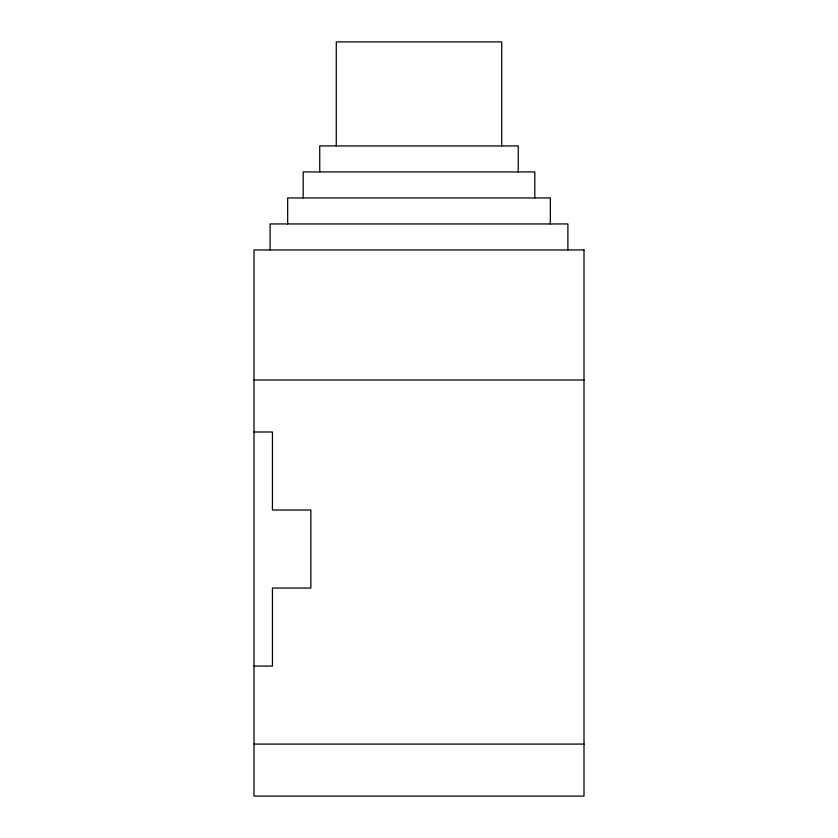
<?xml version="1.0" encoding="UTF-8"?>
<svg xmlns="http://www.w3.org/2000/svg" width="838" height="838" viewBox="0 0 838 838"><rect width="100%" height="100%" fill="white"/><g stroke="black" fill="none" stroke-linecap="round" stroke-linejoin="round"><path stroke-width="1.26" d="M253.998 379.991L584.002 379.991M253.998 431.999L272.434 431.999L272.434 510.028L310.846 510.028L310.846 588.046L272.434 588.046L272.434 666.063L253.998 666.063M253.998 744.081L584.002 744.081M567.892 249.954L567.892 223.945L270.108 223.945L270.108 249.954M550.325 223.945L550.325 197.946L287.675 197.946L287.675 223.945M534.812 197.946L534.812 171.937L303.188 171.937L303.188 197.946M518.261 171.937L518.261 145.927L319.739 145.927L319.739 171.937M501.721 145.927L501.721 41.9L336.279 41.9L336.279 145.927M584.002 249.954L253.998 249.954L253.998 796.1L584.002 796.1L584.002 249.954"/></g></svg>
